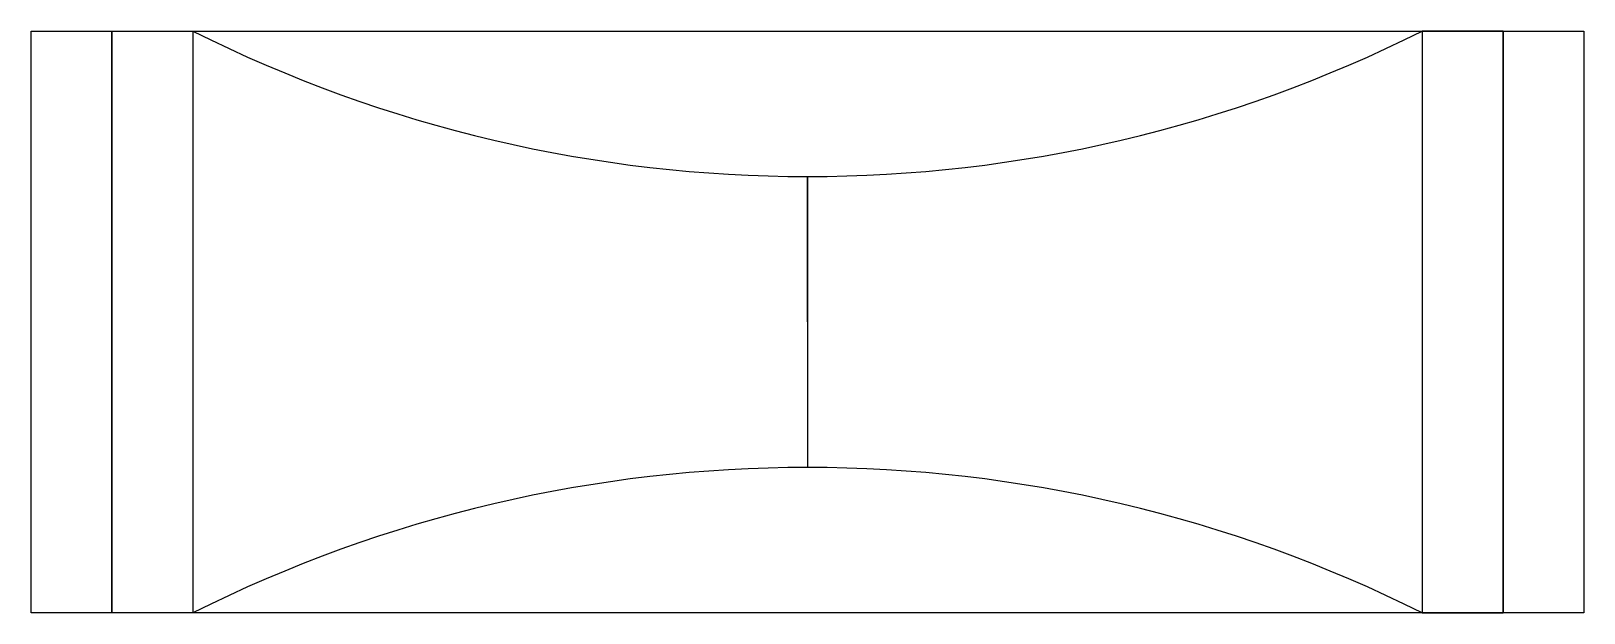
# Model space of a CAD drawing. Header units: millimetres. Extents: x -240 to 240, y -90 to 90.
import ezdxf

# ---------------------------------------------------------------- set-up
doc = ezdxf.new("R2010")
doc.units = ezdxf.units.MM
doc.layers.get('0').update_dxf_attribs({"linetype": 'CONTINUOUS'})

msp = doc.modelspace()

# ---------------------------------------------------------------- linework, layer by layer
for p, q in [((-240, -90), (-240, 90)), ((-240, 90), (-215, 90)), ((-215, 90), (215, 90)), ((-215, -90), (-215, 90)), ((-215, 90), (-215, -90)), ((-215, 90), (-190, 90)), ((-215, -90), (-215, 90)), ((-190, 90), (-190, -90)), ((215, 90), (190, 90)), ((190, 90), (190, -90)), ((215, 90), (215, -90)), ((215, 90), (240, 90)), ((215, -90), (215, 90)), ((215, -90), (215, 90)), ((240, 90), (240, -90)), ((0, 0), (0, 45)), ((0, 45), (0, -45)), ((-215, -90), (-240, -90)), ((215, -90), (-215, -90)), ((-190, -90), (-215, -90)), ((190, -90), (215, -90)), ((240, -90), (215, -90))]:
    msp.add_line(p, q)
for centre, start, end in [((0, 468.61), 243.3509, 296.6491), ((0, -468.61), 63.3509, 116.6491)]:
    msp.add_arc(centre, 423.61, start, end)

doc.saveas('drawing.dxf')
